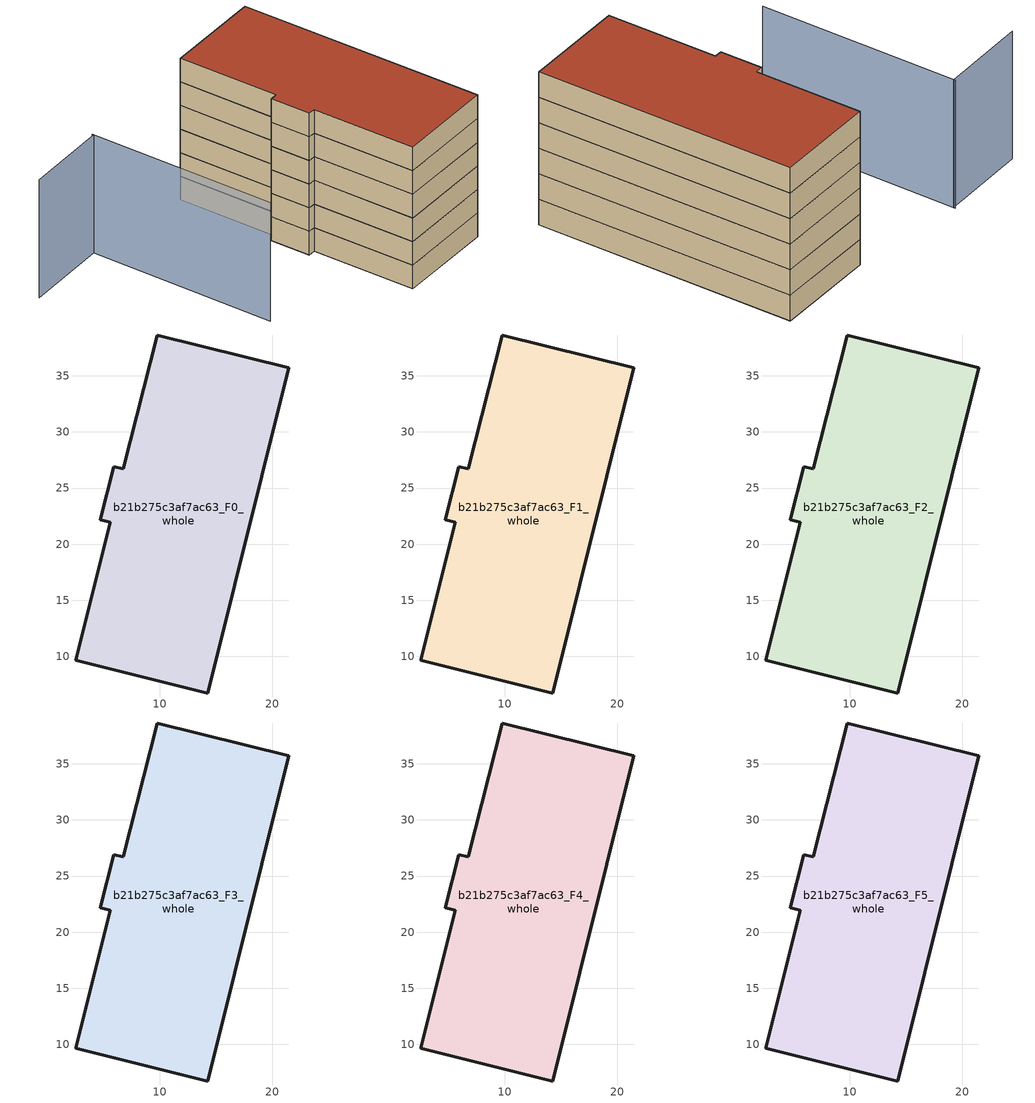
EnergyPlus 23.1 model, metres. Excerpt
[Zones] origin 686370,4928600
b21b275c3af7ac63_F0_whole
 floor ground (EU_floor_Construction): 14.28,6.74 21.47,35.73 9.76,38.64 6.76,26.71 5.89,26.92 4.7,22.17 5.56,21.95 2.52,9.66 z0
 wall outside (EU_wall_Construction): 9.76,38.64 21.47,35.73 14.28,6.74 2.52,9.66 5.56,21.95 4.7,22.17 5.89,26.92 6.76,26.71 9.76,38.64 z0:3
b21b275c3af7ac63_F1_whole
 floor to b21b275c3af7ac63_F0_whole (EU_floor_Construction): 14.27,6.74 21.47,35.73 9.75,38.64 6.75,26.71 5.88,26.92 4.7,22.17 5.56,21.95 2.51,9.66 z3
 wall outside (EU_wall_Construction): 9.76,38.64 21.47,35.73 14.28,6.74 2.52,9.66 5.56,21.95 4.7,22.17 5.89,26.92 6.76,26.71 9.76,38.64 z3:6
b21b275c3af7ac63_F2_whole
 floor to b21b275c3af7ac63_F1_whole (EU_floor_Construction): 14.27,6.74 21.47,35.73 9.75,38.64 6.75,26.71 5.88,26.92 4.7,22.17 5.56,21.95 2.51,9.66 z6
 wall outside (EU_wall_Construction): 9.76,38.64 21.47,35.73 14.28,6.74 2.52,9.66 5.56,21.95 4.7,22.17 5.89,26.92 6.76,26.71 9.76,38.64 z6:9
b21b275c3af7ac63_F3_whole
 floor to b21b275c3af7ac63_F2_whole (EU_floor_Construction): 14.27,6.74 21.47,35.73 9.75,38.64 6.75,26.71 5.88,26.92 4.7,22.17 5.56,21.95 2.51,9.66 z9
 wall outside (EU_wall_Construction): 9.76,38.64 21.47,35.73 14.28,6.74 2.52,9.66 5.56,21.95 4.7,22.17 5.89,26.92 6.76,26.71 9.76,38.64 z9:12
b21b275c3af7ac63_F4_whole
 floor to b21b275c3af7ac63_F3_whole (EU_floor_Construction): 14.27,6.74 21.47,35.73 9.75,38.64 6.75,26.71 5.88,26.92 4.7,22.17 5.56,21.95 2.51,9.66 z12
 wall outside (EU_wall_Construction): 9.76,38.64 21.47,35.73 14.28,6.74 2.52,9.66 5.56,21.95 4.7,22.17 5.89,26.92 6.76,26.71 9.76,38.64 z12:15
b21b275c3af7ac63_F5_whole
 floor to b21b275c3af7ac63_F4_whole (EU_floor_Construction): 14.27,6.74 21.47,35.73 9.75,38.64 6.75,26.71 5.88,26.92 4.7,22.17 5.56,21.95 2.51,9.66 z15
 wall outside (EU_wall_Construction): 9.76,38.64 21.47,35.73 14.28,6.74 2.52,9.66 5.56,21.95 4.7,22.17 5.89,26.92 6.76,26.71 9.76,38.64 z15:18
 roof outside (EU_roof_Construction): 21.47,35.73 14.28,6.74 2.52,9.66 5.56,21.95 4.7,22.17 5.89,26.92 6.76,26.71 9.76,38.64 z18
shading: -2.85,43.82 -8.5,21.59 / -2.9,43.63 -12.94,46.01 z0:15
[Building]
EU S2 Campaign: North Axis=0; Terrain=City; Solar Distribution=FullExterior
[Site:Location]
Bologna: Latitude=44.5; Longitude=11.25; Time Zone=1; Elevation=37
[SizingPeriod:WeatherFileDays]
AnnualSizingPeriod: Begin Month=1; Begin Day of Month=1; End Month=12; End Day of Month=31; Day of Week for Start Day=Monday; Use Weather File Daylight Saving Period=No; Use Weather File Rain and Snow Indicators=No
[MATERIAL]
EU_InternalMass_Material: Roughness=MediumRough; Thickness=0.1; Conductivity=1; Density=1800; Specific Heat=900; Thermal Absorptance=0.9; Solar Absorptance=0.7; Visible Absorptance=0.7
[MATERIAL:NOMASS] Roughness=MediumRough; Thermal Absorptance=0.9; Solar Absorptance=0.7; Visible Absorptance=0.7
Name | Thermal Resistance
EU_wall_NoMass | 0.779417
EU_roof_NoMass | 0.435466
EU_floor_NoMass | 0.588222
[CONSTRUCTION]
EU_wall_Construction: EU_wall_NoMass
EU_roof_Construction: EU_roof_NoMass
EU_floor_Construction: EU_floor_NoMass
EU_InternalMass_Construction: EU_InternalMass_Material
[ZONE] Type=1; Multiplier=1; Ceiling Height=autocalculate; Floor Area=autocalculate; Part of Total Floor Area=Yes
Name | Volume
b21b275c3af7ac63_F0_whole | 1098.11
b21b275c3af7ac63_F1_whole; b21b275c3af7ac63_F2_whole; b21b275c3af7ac63_F3_whole; b21b275c3af7ac63_F4_whole; b21b275c3af7ac63_F5_whole | 1098.1
[INTERNALMASS] Construction=EU_InternalMass_Construction; Surface Area=366.035
Name | Zone or ZoneList
b21b275c3af7ac63_F0_whole_EU_InternalMass | b21b275c3af7ac63_F0_whole
b21b275c3af7ac63_F1_whole_EU_InternalMass | b21b275c3af7ac63_F1_whole
b21b275c3af7ac63_F2_whole_EU_InternalMass | b21b275c3af7ac63_F2_whole
b21b275c3af7ac63_F3_whole_EU_InternalMass | b21b275c3af7ac63_F3_whole
b21b275c3af7ac63_F4_whole_EU_InternalMass | b21b275c3af7ac63_F4_whole
b21b275c3af7ac63_F5_whole_EU_InternalMass | b21b275c3af7ac63_F5_whole
[OTHEREQUIPMENT] Fuel Type=Electricity; Design Level Calculation Method=Watts/Area; Power per Zone Floor Area=1; Fraction Latent=0; Fraction Radiant=0; Fraction Lost=0; Carbon Dioxide Generation Rate=0; EndUse Subcategory=EU_Step8_InternalGains
Name | Zone or ZoneList or Space or SpaceList | Schedule
EU_Step8_InternalGain_b21b275c3af7ac63_F0_whole_f000 | b21b275c3af7ac63_F0_whole | EU_Step8_GainSchedule_b21b275c3af7ac63_F0_whole_f000
EU_Step8_InternalGain_b21b275c3af7ac63_F1_whole_f000 | b21b275c3af7ac63_F1_whole | EU_Step8_GainSchedule_b21b275c3af7ac63_F1_whole_f000
EU_Step8_InternalGain_b21b275c3af7ac63_F2_whole_f000 | b21b275c3af7ac63_F2_whole | EU_Step8_GainSchedule_b21b275c3af7ac63_F2_whole_f000
EU_Step8_InternalGain_b21b275c3af7ac63_F3_whole_f000 | b21b275c3af7ac63_F3_whole | EU_Step8_GainSchedule_b21b275c3af7ac63_F3_whole_f000
EU_Step8_InternalGain_b21b275c3af7ac63_F4_whole_f000 | b21b275c3af7ac63_F4_whole | EU_Step8_GainSchedule_b21b275c3af7ac63_F4_whole_f000
EU_Step8_InternalGain_b21b275c3af7ac63_F5_whole_f000 | b21b275c3af7ac63_F5_whole | EU_Step8_GainSchedule_b21b275c3af7ac63_F5_whole_f000
[ZONEVENTILATION:DESIGNFLOWRATE] Schedule=EU_AlwaysOn; Design Flow Rate Calculation Method=AirChanges/Hour; Air Changes per Hour=0.712058; Ventilation Type=Natural; Fan Pressure Rise=0; Fan Total Efficiency=1; Constant Term Coefficient=1; Temperature Term Coefficient=0; Velocity Term Coefficient=0; Velocity Squared Term Coefficient=0; Minimum Indoor Temperature=-100; Maximum Indoor Temperature=100; Delta Temperature=-100; Minimum Outdoor Temperature=-100; Maximum Outdoor Temperature=100; Maximum Wind Speed=40
Name | Zone or ZoneList or Space or SpaceList
EU_ConstantAir_b21b275c3af7ac63_F0_whole | b21b275c3af7ac63_F0_whole
EU_ConstantAir_b21b275c3af7ac63_F1_whole | b21b275c3af7ac63_F1_whole
EU_ConstantAir_b21b275c3af7ac63_F2_whole | b21b275c3af7ac63_F2_whole
EU_ConstantAir_b21b275c3af7ac63_F3_whole | b21b275c3af7ac63_F3_whole
EU_ConstantAir_b21b275c3af7ac63_F4_whole | b21b275c3af7ac63_F4_whole
EU_ConstantAir_b21b275c3af7ac63_F5_whole | b21b275c3af7ac63_F5_whole
[HVACTEMPLATE:THERMOSTAT] Constant Heating Setpoint=20; Constant Cooling Setpoint=50
EU_HeatOnly_b21b275c3af7ac63_F0_whole; EU_HeatOnly_b21b275c3af7ac63_F1_whole; EU_HeatOnly_b21b275c3af7ac63_F2_whole; EU_HeatOnly_b21b275c3af7ac63_F3_whole; EU_HeatOnly_b21b275c3af7ac63_F4_whole; EU_HeatOnly_b21b275c3af7ac63_F5_whole
[HVACTEMPLATE:ZONE:IDEALLOADSAIRSYSTEM] System Availability Schedule=EU_AlwaysOn; Maximum Heating Supply Air Temperature=50; Minimum Cooling Supply Air Temperature=13; Maximum Heating Supply Air Humidity Ratio=0.0156; Minimum Cooling Supply Air Humidity Ratio=0.0077; Heating Limit=NoLimit; Cooling Limit=NoLimit; Heating Availability Schedule=EU_AlwaysOn; Cooling Availability Schedule=EU_CoolingOff; Dehumidification Control Type=ConstantSensibleHeatRatio; Cooling Sensible Heat Ratio=0.7; Dehumidification Setpoint=60; Humidification Control Type=None; Humidification Setpoint=30; Outdoor Air Method=None; Outdoor Air Flow Rate per Person=0.00944; Outdoor Air Flow Rate per Zone Floor Area=0; Outdoor Air Flow Rate per Zone=0; Demand Controlled Ventilation Type=None; Outdoor Air Economizer Type=NoEconomizer; Heat Recovery Type=None; Sensible Heat Recovery Effectiveness=0.7; Latent Heat Recovery Effectiveness=0.65
Name | Template Thermostat
b21b275c3af7ac63_F0_whole | EU_HeatOnly_b21b275c3af7ac63_F0_whole
b21b275c3af7ac63_F1_whole | EU_HeatOnly_b21b275c3af7ac63_F1_whole
b21b275c3af7ac63_F2_whole | EU_HeatOnly_b21b275c3af7ac63_F2_whole
b21b275c3af7ac63_F3_whole | EU_HeatOnly_b21b275c3af7ac63_F3_whole
b21b275c3af7ac63_F4_whole | EU_HeatOnly_b21b275c3af7ac63_F4_whole
b21b275c3af7ac63_F5_whole | EU_HeatOnly_b21b275c3af7ac63_F5_whole
[SIZING:ZONE] Zone Cooling Design Supply Air Temperature Input Method=SupplyAirTemperature; Zone Cooling Design Supply Air Temperature=13; Zone Heating Design Supply Air Temperature Input Method=SupplyAirTemperature; Zone Heating Design Supply Air Temperature=50; Zone Cooling Design Supply Air Humidity Ratio=0.008; Zone Heating Design Supply Air Humidity Ratio=0.008; Cooling Design Air Flow Method=DesignDay; Cooling Design Air Flow Rate=0; Cooling Minimum Air Flow per Zone Floor Area=0.000762; Cooling Minimum Air Flow=0; Cooling Minimum Air Flow Fraction=0.2; Heating Design Air Flow Method=DesignDay; Heating Design Air Flow Rate=0; Heating Maximum Air Flow per Zone Floor Area=0.002032; Heating Maximum Air Flow=0.141576; Heating Maximum Air Flow Fraction=0.3; Account for Dedicated Outdoor Air System=No; Dedicated Outdoor Air System Control Strategy=NeutralSupplyAir; Dedicated Outdoor Air Low Setpoint Temperature for Design=autosize; Dedicated Outdoor Air High Setpoint Temperature for Design=autosize; Zone Load Sizing Method=Sensible Load Only No Latent Load; Zone Latent Cooling Design Supply Air Humidity Ratio Input Method=HumidityRatioDifference; Zone Cooling Design Supply Air Humidity Ratio Difference=0.005; Zone Latent Heating Design Supply Air Humidity Ratio Input Method=HumidityRatioDifference; Zone Humidification Design Supply Air Humidity Ratio Difference=0.005
b21b275c3af7ac63_F0_whole; b21b275c3af7ac63_F1_whole; b21b275c3af7ac63_F2_whole; b21b275c3af7ac63_F3_whole; b21b275c3af7ac63_F4_whole; b21b275c3af7ac63_F5_whole
[SCHEDULE:CONSTANT]
Name | Hourly Value
EU_AlwaysOn | 1
EU_CoolingOff | 0
[SCHEDULE:FILE] Column Number=1; Rows to Skip at Top=0; Number of Hours of Data=8760; Column Separator=Comma; Interpolate to Timestep=No; Minutes per Item=60; Adjust Schedule for Daylight Savings=Yes
Name | File
EU_Step8_GainSchedule_b21b275c3af7ac63_F0_whole_f000 | ../../schedules/b21b275c3af7ac63/b21b275c3af7ac63_F0_whole_f000_gain.csv
EU_Step8_GainSchedule_b21b275c3af7ac63_F1_whole_f000 | ../../schedules/b21b275c3af7ac63/b21b275c3af7ac63_F1_whole_f000_gain.csv
EU_Step8_GainSchedule_b21b275c3af7ac63_F2_whole_f000 | ../../schedules/b21b275c3af7ac63/b21b275c3af7ac63_F2_whole_f000_gain.csv
EU_Step8_GainSchedule_b21b275c3af7ac63_F3_whole_f000 | ../../schedules/b21b275c3af7ac63/b21b275c3af7ac63_F3_whole_f000_gain.csv
EU_Step8_GainSchedule_b21b275c3af7ac63_F4_whole_f000 | ../../schedules/b21b275c3af7ac63/b21b275c3af7ac63_F4_whole_f000_gain.csv
EU_Step8_GainSchedule_b21b275c3af7ac63_F5_whole_f000 | ../../schedules/b21b275c3af7ac63/b21b275c3af7ac63_F5_whole_f000_gain.csv
